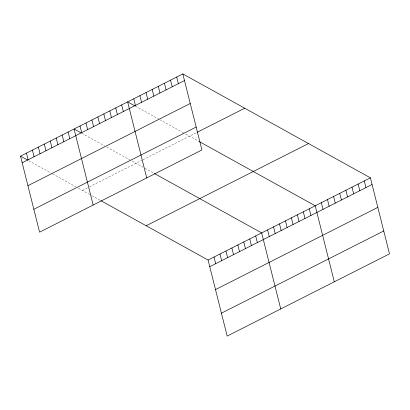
<?xml version="1.0" encoding="UTF-8"?>
<svg xmlns="http://www.w3.org/2000/svg" width="410" height="410" viewBox="0 0 410 410"><rect width="100%" height="100%" fill="white"/><g stroke="black" fill="none" stroke-linecap="round" stroke-linejoin="round"><path stroke-width="0.31" stroke-dasharray="2.05 1.54" d="M82.4 190.424L88.355 187.411M89.436 186.863L141.922 160.284M143.003 159.736L196.785 132.497M135.372 106.164L158.583 119.023M159.69 119.638L184.561 133.414M185.668 134.024L199.004 141.414M81.805 133.296L104.463 145.847M106.677 147.072L130.995 160.541M132.097 161.156L142.941 167.162M144.935 168.264L153.904 173.235M28.792 160.73L51.45 173.281M52.557 173.891L75.768 186.75M78.53 188.282L89.872 194.565M91.866 195.667L100.337 200.362"/><path stroke-width="0.61" d="M182.824 73.928L201.92 149.958L39.596 232.162L20.5 156.138L182.824 73.928L370.404 177.837L389.5 253.862L227.176 336.072L208.08 260.042L100.834 200.639M22.171 162.796L184.5 80.585M27.921 185.689L190.25 103.479M33.846 209.274L196.17 127.064M197.338 132.215L244.724 108.219M146.175 225.756L308.505 143.546M208.08 260.042L370.404 177.837M209.751 266.7L372.075 184.495M215.501 289.593L377.825 207.388M221.426 313.178L383.75 230.973M134.818 105.862L127.633 101.88L146.734 177.909M199.501 141.691L315.213 205.784L334.309 281.813M81.252 132.989L74.067 129.006L93.162 205.036M154.401 173.507L261.647 232.916L280.742 308.94M20.5 156.138L27.685 160.115M364.27 180.943L365.945 187.601M358.14 184.049L359.811 190.706M352.005 187.155L353.676 193.812M345.876 190.26L347.547 196.918M339.741 193.361L341.412 200.024M333.612 196.467L335.283 203.129M327.477 199.573L329.148 206.235M321.343 202.678L323.018 209.341M309.263 208.803L310.934 215.46M303.308 211.816L304.984 218.474M297.358 214.83L299.028 221.487M291.402 217.843L293.078 224.501M285.452 220.857L287.123 227.514M279.502 223.87L281.173 230.528M273.547 226.884L275.223 233.546M267.597 229.902L269.267 236.56M255.691 235.929L257.367 242.587M249.741 238.943L251.412 245.6M243.791 241.956L245.462 248.614M237.836 244.97L239.512 251.632M231.886 247.983L233.556 254.646M225.936 251.002L227.606 257.659M176.695 77.034L178.365 83.691M219.98 254.015L221.656 260.673M170.56 80.14L172.231 86.797M214.03 257.029L215.701 263.686M164.43 83.245L166.101 89.903M158.296 86.351L159.967 93.008M152.161 89.457L153.837 96.114M146.032 92.563L147.702 99.22M139.897 95.668L141.573 102.326M133.768 98.774L135.438 105.431M121.683 104.893L123.354 111.551M115.733 107.907L117.403 114.564M109.777 110.92L111.453 117.583M103.827 113.939L105.498 120.596M97.877 116.952L99.548 123.61M91.922 119.966L93.598 126.623M85.972 122.979L87.643 129.637M80.022 125.993L81.692 132.65M68.116 132.02L69.787 138.683M62.161 135.039L63.837 141.696M56.211 138.052L57.882 144.709M50.261 141.066L51.932 147.723M44.306 144.079L45.981 150.736M38.355 147.093L40.026 153.75M32.405 150.106L34.076 156.769M26.45 153.125L28.126 159.782"/></g></svg>
